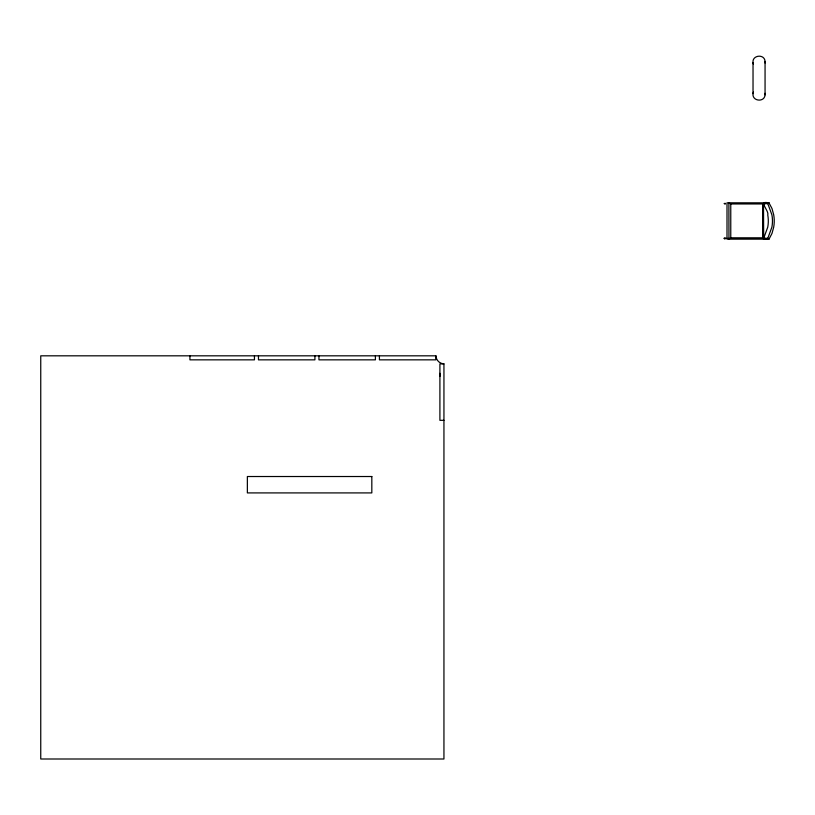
<?xml version="1.0" encoding="UTF-8"?>
<svg xmlns="http://www.w3.org/2000/svg" width="815" height="815" viewBox="0 0 815 815"><rect width="100%" height="100%" fill="white"/><g stroke="black" fill="none" stroke-linecap="round" stroke-linejoin="round"><path stroke-width="1.22" d="M753.029 62.663C751.929 55.033 764.541 53.556 765.061 61.39L765.061 94.886C764.552 102.659 751.909 101.335 753.029 93.613L753.029 62.633L753.396 64.171M765.02 63L765.061 61.431M768.952 238.438L768.219 239.04L767.475 238.438M767.414 238.438L766.436 239.019M763.665 238.337L764.205 239.192L768.351 239.152A1.222 1.172 89 0 0 769.014 239.141L771.958 233.498L773.669 227.314A33.507 32.019 89 0 0 773.68 214.691L771.978 208.497L768.952 202.823A1.263 1.202 89 0 0 768.351 202.854C757.604 200.296 769.238 210.667 767.761 214.926A32.457 31.011 89 0 1 767.75 227.161L763.655 238.337L767.801 238.296L771.907 227.12A32.457 31.011 89 0 0 771.917 214.885L767.791 203.618L768.351 202.854M767.801 238.296L768.351 239.152M753.029 93.644L753.396 92.115M763.675 239.101L762.616 237.98L730.77 237.98L728.956 239.101L728.895 202.823L730.77 203.954L762.616 203.954L763.675 202.833L727 202.823L727 239.111L763.675 239.101L763.502 203.658L764.918 203.363M767.577 203.363L768.861 203.363M764.918 238.734L763.604 238.734L764.062 237.848M765.968 203.363L767.312 203.363M725.218 204.188L724.138 203.506L725.493 203.363M764.643 204.188L763.726 204.086M769.442 203.088L764.796 202.864A1.263 1.202 89 0 0 764.205 202.894M763.645 203.658L767.791 203.618M766.365 238.815L769.482 238.785M724.851 238.438L765.499 238.438M435.872 355.819L40.75 355.819L40.75 758.999L443.941 758.999L443.941 363.877A8.466 8.466 0 0 1 435.872 355.819L435.872 359.843L379.423 359.843L379.423 355.819M443.941 363.877L439.906 363.877L439.906 420.326L443.941 420.326M764.175 239.182L764.205 239.192A1.222 1.172 89 0 0 764.857 239.182M765.061 94.856L765.02 93.307M762.616 203.954L762.616 237.98M730.77 203.954L730.77 237.98M375.399 355.819L375.399 359.843L318.95 359.843L318.95 355.819M314.916 355.819L314.916 359.843L258.467 359.843L258.467 355.819M254.443 355.819L254.443 359.843L189.926 359.843L189.926 355.819M439.937 373.311A6.051 6.051 0 0 1 439.866 376.449M724.138 238.275C725.106 240.639 726.287 236.584 724.138 238.275M371.823 476.52L247.363 476.52L247.363 492.912L371.823 492.912L371.823 476.52"/></g></svg>
